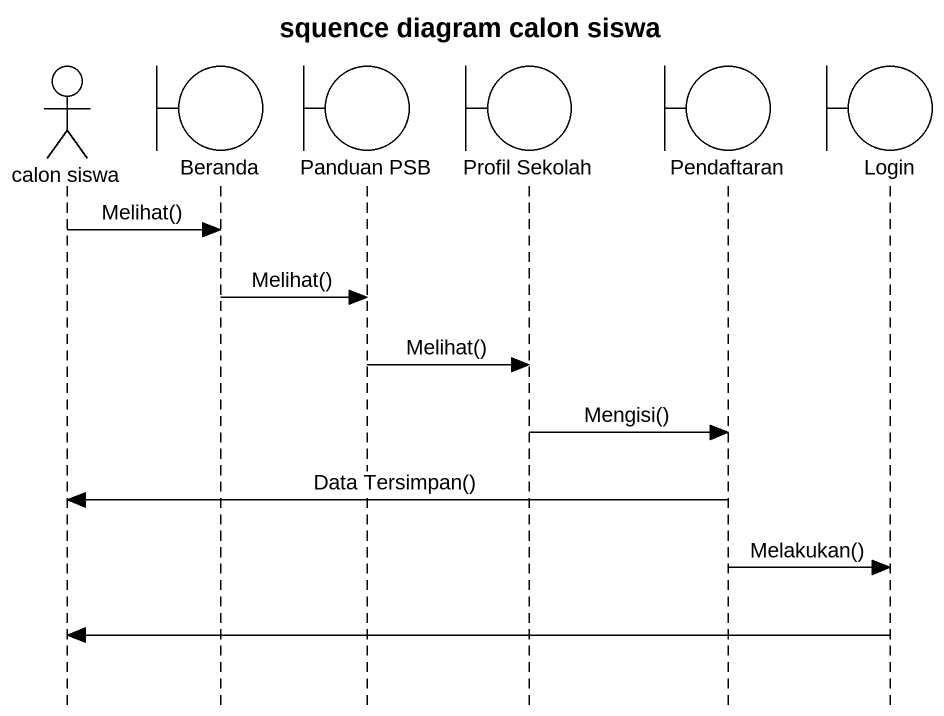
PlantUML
@startuml
title squence diagram calon siswa
hide footbox
actor "calon siswa" as calon_siswa
boundary Beranda
boundary "Panduan PSB" as Panduan_PSB
boundary "Profil Sekolah" as Profil_Sekolah
boundary Pendaftaran
boundary Login

calon_siswa -> Beranda : Melihat()
Beranda -> Panduan_PSB : Melihat()
Panduan_PSB -> Profil_Sekolah : Melihat()
Profil_Sekolah -> Pendaftaran : Mengisi()
Pendaftaran -> calon_siswa : Data Tersimpan()
Pendaftaran -> Login : Melakukan()
Login -> calon_siswa
@enduml
